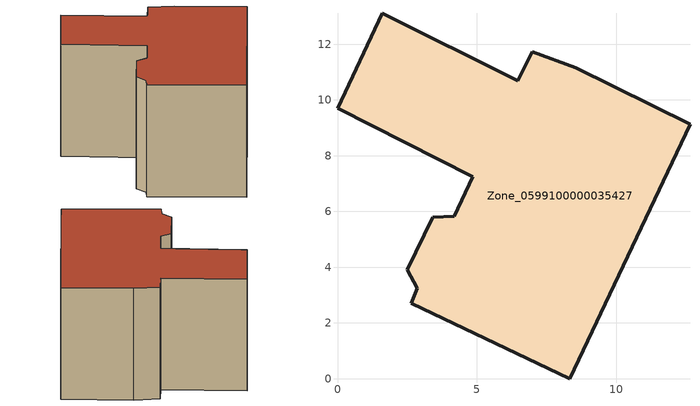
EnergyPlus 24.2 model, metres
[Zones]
Zone_0599100000035427
 floor ground (C_G): 8.33,0 2.65,2.7 2.87,3.24 2.51,3.91 3.41,5.8 4.18,5.82 4.85,7.24 0,9.71 1.6,13.11 6.47,10.69 6.99,11.73 8.54,11.15 12.65,9.13 z0
 wall outside (C_F): 1.6,13.11 0,9.71 4.85,7.24 4.18,5.82 3.41,5.8 2.51,3.91 2.87,3.24 2.65,2.7 8.33,0 12.65,9.13 8.54,11.15 6.99,11.73 6.47,10.69 1.6,13.11 z0:8.02
 roof outside (C_R): 8.54,11.15 6.99,11.73 6.47,10.69 1.6,13.11 0,9.71 4.85,7.24 4.18,5.82 3.41,5.8 2.51,3.91 2.87,3.24 2.65,2.7 8.33,0 12.65,9.13 z8.02
[BUILDING]
Pand.0599100000035427: North Axis=0; Terrain=City; Loads Convergence Tolerance Value=0.04; Temperature Convergence Tolerance Value=0.4; Solar Distribution=FullExterior; Maximum Number of Warmup Days=25; Minimum Number of Warmup Days=1
[Site:Location]
Rotterdam.The.Hague.AP_ZH_NLD Design_Conditions: Latitude=51.96; Longitude=4.45; Time Zone=1; Elevation=-4.5
[SITE:GROUNDTEMPERATURE:BUILDINGSURFACE]
18, 18, 18, 18, 18, 18, 18, 18, 18, 18, 18, 18
[MATERIAL] Thermal Absorptance=0.9; Solar Absorptance=0.7; Visible Absorptance=0.7
Name | Roughness | Thickness | Conductivity | Density | Specific Heat
G.TC.1946 | MediumSmooth | 0.15 | 1 | 540 | 1210
F.TC.1946 | Rough | 0.3 | 0.857143 | 1920 | 840
R.TC.1946 | MediumRough | 0.2 | 0.909091 | 1500 | 1000
[CONSTRUCTION]
C_G: G.TC.1946
C_F: F.TC.1946
C_R: R.TC.1946
[ZONE]
Zone_0599100000035427: Type=1; Multiplier=1; Ceiling Height=Autocalculate; Volume=Autocalculate; Floor Area=autocalculate; Part of Total Floor Area=Yes
[ZONEINFILTRATION:DESIGNFLOWRATE]
Infil_Zone_0599100000035427: Zone or ZoneList or Space or SpaceList=Zone_0599100000035427; Schedule=AlwaysOn; Design Flow Rate Calculation Method=Flow/Area; Flow Rate per Floor Area=0.003; Constant Term Coefficient=1; Temperature Term Coefficient=0; Velocity Term Coefficient=0; Velocity Squared Term Coefficient=0
[HVACTEMPLATE:ZONE:IDEALLOADSAIRSYSTEM]
Zone_0599100000035427: Maximum Heating Supply Air Temperature=50; Minimum Cooling Supply Air Temperature=13; Maximum Heating Supply Air Humidity Ratio=0.0156; Minimum Cooling Supply Air Humidity Ratio=0.0077; Heating Limit=NoLimit; Cooling Limit=NoLimit; Dehumidification Control Type=ConstantSensibleHeatRatio; Cooling Sensible Heat Ratio=0.7; Dehumidification Setpoint=60; Humidification Control Type=None; Humidification Setpoint=30; Outdoor Air Method=None; Outdoor Air Flow Rate per Person=0.00944; Outdoor Air Flow Rate per Zone Floor Area=0; Outdoor Air Flow Rate per Zone=0; Demand Controlled Ventilation Type=None; Outdoor Air Economizer Type=NoEconomizer; Heat Recovery Type=None; Sensible Heat Recovery Effectiveness=0.7; Latent Heat Recovery Effectiveness=0.65
[ZONECONTROL:THERMOSTAT]
ThermostatControl_Zone_0599100000035427: Zone or ZoneList=Zone_0599100000035427; Control Type Schedule=DualSetpointControlType; Control 1=Thermostat_Zone_0599100000035427; Temperature Difference Between Cutout And Setpoint=0
[THERMOSTATSETPOINT:DUALSETPOINT]
Thermostat_Zone_0599100000035427: Heating Setpoint Temperature Schedule=HeatingSetpoint_Zone_0599100000035427; Cooling Setpoint Temperature Schedule=CoolingSetpoint_Zone_0599100000035427
[SCHEDULE:COMPACT]
HeatingSetpoint_Zone_0599100000035427: Through: 12/31, For: AllDays, Until: 24:00, 21
CoolingSetpoint_Zone_0599100000035427: Through: 12/31, For: AllDays, Until: 24:00, 24
DualSetpointControlType: Through: 12/31, For: AllDays, Until: 24:00, 4
AlwaysOn: Through: 12/31, For: AllDays, Until: 24:00, 1
